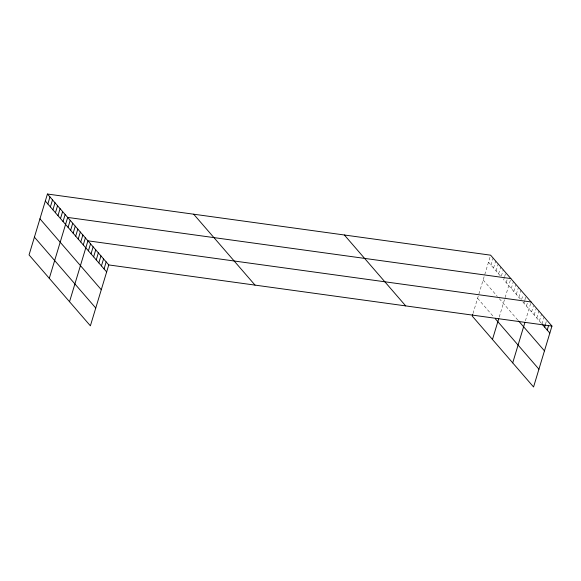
<?xml version="1.0" encoding="UTF-8"?>
<svg xmlns="http://www.w3.org/2000/svg" width="581" height="581" viewBox="0 0 581 581"><rect width="100%" height="100%" fill="white"/><g stroke="black" fill="none" stroke-linecap="round" stroke-linejoin="round"><path stroke-width="0.44" stroke-dasharray="2.9 2.18" d="M472.999 313.537L490.618 255.175M491.032 265.11L493.146 258.102M493.559 268.03L495.673 261.029M496.087 270.957L498.207 263.948M498.621 273.883L500.735 266.875M501.388 276.026L503.269 269.802M504.388 277.398L503.683 279.73L520.38 299.033M504.62 276.614L505.797 272.721M506.211 282.656L507.148 279.541M499.224 317.11L510.859 278.575M511.273 288.503L513.386 281.502M513.8 291.43L515.913 284.421M516.327 294.356L518.448 287.348M518.862 297.276L520.975 290.275M521.629 299.426L523.038 294.756M523.924 303.129L524.628 300.791M524.861 300.014L526.037 296.121M526.451 306.056L527.388 302.941M525.398 320.835L531.099 301.967M531.586 311.99L533.467 305.766M534.193 315.004L536.307 307.995M536.8 318.018L538.914 311.009M539.408 321.032L541.521 314.023M542.015 324.045L544.128 317.037M545.559 323.944L546.263 321.605M488.498 262.184L500.648 276.222M522.907 301.96L541.492 323.443M483.131 279.969L497.3 296.346M499.326 298.685L518.049 320.327M477.597 298.293L492.782 315.839"/><path stroke-width="0.87" d="M47.439 194.025L29.05 254.921L90.382 325.825L108.77 264.929L47.439 194.025L490.618 255.175L551.95 326.079L533.561 386.975L472.23 316.071L472.738 314.379M47.853 203.953L49.966 196.952M50.38 206.88L52.493 199.871M52.907 209.806L55.028 202.798M55.442 212.733L57.555 205.725M57.969 215.653L60.09 208.652M60.504 218.579L62.617 211.571M63.031 221.506L65.145 214.498M49.291 278.321L67.679 217.425L510.859 278.575M68.093 227.353L70.207 220.344M70.621 230.279L72.734 223.271M73.148 233.206L75.269 226.198M75.683 236.126L77.796 229.117M78.21 239.052L80.323 232.044M80.744 241.979L82.858 234.971M83.272 244.899L85.385 237.898M69.531 301.721L87.92 240.817L531.099 301.967M88.406 250.839L90.527 243.831M91.014 253.853L93.127 246.845M93.621 256.867L95.734 249.859M96.228 259.881L98.342 252.873M98.835 262.895L100.949 255.887M101.443 265.902L103.556 258.901M104.05 268.916L106.163 261.915M492.47 339.471L498.759 318.635M512.711 362.871L524.89 322.528M544.622 327.059L545.327 324.721M547.229 330.073L548.638 325.396M108.77 264.929L551.95 326.079M542.538 324.648L549.837 333.087M518.55 320.915L544.462 350.866M495.31 318.766L538.936 369.189M344.366 235L405.698 305.896M193.684 214.207L255.023 285.104M45.318 201.033L106.657 271.93M39.951 218.819L101.283 289.716M34.417 237.135L95.756 308.039"/></g></svg>
